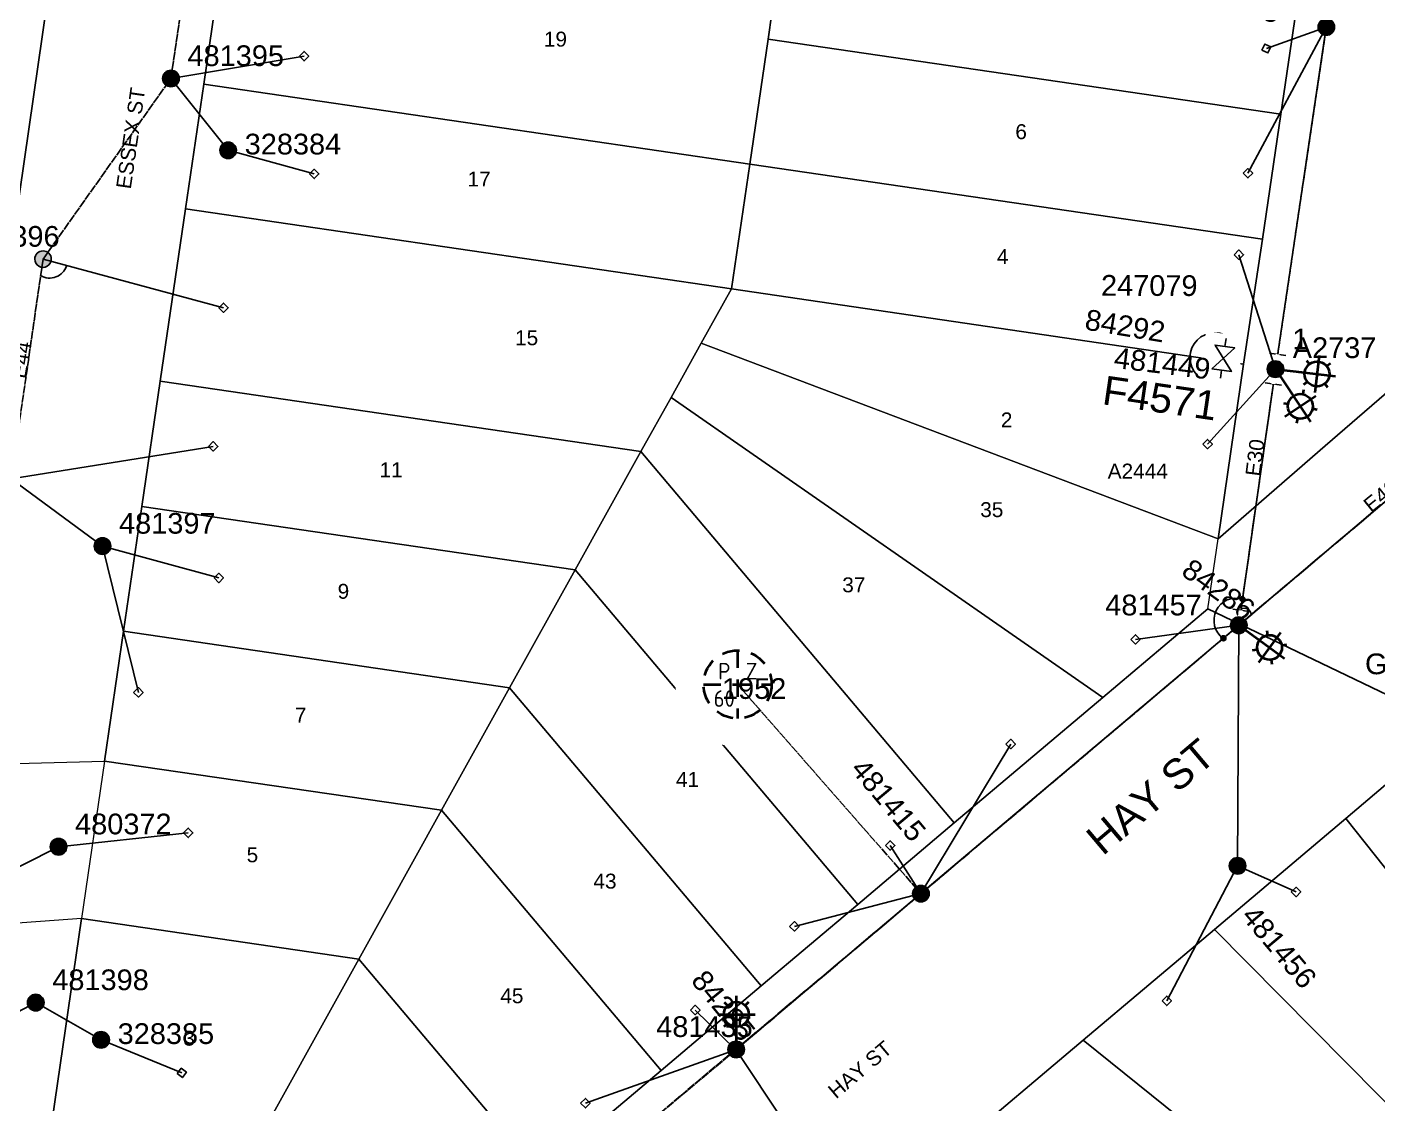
# Model space of a CAD drawing. Header units: metres. Extents: x 259983 to 262112, y 6265371 to 6267114.
# Drawn here: x 260877.2 to 261040.3, y 6265865.2 to 6265995.3 of the extents above; entities that cross this region are included whole.
import ezdxf
from ezdxf.enums import TextEntityAlignment as Align

# ---------------------------------------------------------------- set-up
doc = ezdxf.new("R2010")
doc.units = ezdxf.units.M
for name, pattern in [('Cable Exist OH', [1, 1, 0]), ('Dash', [5, 3, -2]), ('DASHED', [0.75, 0.5, -0.25])]:
    doc.linetypes.add(name, pattern=pattern)
doc.layers.get('0').update_dxf_attribs({"color": 6})
for name, color, linetype, lineweight in [('Cadastre Land Parcels_SP_EXT', 9, 'Continuous', 5), ('Cadastre Road Names_SP_HV_LV_SL_EXT', 9, 'Continuous', 5), ('Cadastre Roads_SP_EXT', 9, 'Continuous', 5)]:
    doc.layers.add(name, color=color, linetype=linetype, lineweight=lineweight)
for name, color, linetype in [('Equip_SL_EXT', 7, 'Continuous'), ('Equip_SP_HV_EXT', 7, 'Continuous'), ('Equip_SP_HV_NEW', 2, 'Continuous'), ('Equip_SP_SL_EXT', 7, 'Continuous'), ('Mains_HV_EXT', 7, 'Continuous'), ('Mains_HV_NEW', 2, 'Continuous'), ('Mains_HV_NEW_Hardwired', 2, 'Continuous'), ('Mains_LV_EXT', 7, 'Continuous'), ('Mains_SL_EXT', 7, 'Continuous'), ('Notes_SP_MISC', 7, 'Continuous'), ('OH_Details_SP_MISC', 7, 'Continuous'), ('Services_SP_EXT', 7, 'Continuous'), ('SupportsOH_SP_TR_HV_LV_SL_EXT', 7, 'Continuous')]:
    doc.layers.add(name, color=color, linetype=linetype)
for name, color, linetype, plot in [('Features_DEL', 1, 'Continuous', False), ('Features_HIDE', 1, 'Continuous', False), ('UNKNOWN_FEATURES', 1, 'DASHED', False)]:
    doc.layers.add(name, color=color, linetype=linetype, plot=plot)
doc.styles.add('iecARIAL', font='arial.ttf', dxfattribs={"height": 2})
doc.styles.add('IESYMBOL1', font='isocp.shx')
doc.styles.add('POLE_LABEL', font='arial.ttf')
doc.styles.add('SLCP_LABEL', font='arial.ttf', dxfattribs={"height": 3.5})
doc.styles.get("Standard").update_dxf_attribs({"font": 'arial.ttf'})
doc.styles.add('SWITCH_LABEL', font='arial.ttf', dxfattribs={"height": 2.5})

# ---------------------------------------------------------------- blocks, each defined once
blk = doc.blocks.new('*U148')
at = {"lineweight": 40}
for p, q in [((0, 0), (2.5, -1.81)), ((1.89, -1.37), (5.53, -4)), ((5.03, -0.86), (2.39, -4.51)), ((3.38, -0.65), (3.47, -1.2)), ((1.67, -3.01), (2.23, -2.92)), ((5.75, -2.36), (5.19, -2.45)), ((4.04, -4.72), (3.95, -4.17))]:
    blk.add_line(p, q, dxfattribs=at)
blk.add_circle((3.71, -2.68), 1.5, dxfattribs=at)
at = {"style": 'iecARIAL', "flags": 8}
blk.add_attdef('ASSET_NUM', (1.5, 1.5), '', height=2.5, dxfattribs=at)
for tag, p, height, flags in [('OPERATING_VOLTAGE', (0.98, -1.65), 0.2, 9), ('CONSTRUCTED_VOLTAGE', (0.98, -0.65), 0.2, 9), ('CONTROL_TYPE', (0.98, -0.85), 0.2, 9), ('LANTERN_PURPOSE', (0.98, -1.05), 0.2, 9), ('LANTERN_TYPE', (0.98, -1.25), 0.2, 9), ('NO_PHASES', (0.98, -1.45), 0.2, 9), ('LNUMBER', (2.18, -3.25), 2.5, 8), ('ORIENTATION', (0.98, -1.85), 0.2, 9), ('OWNED_BY', (0.98, -2.05), 0.2, 9), ('STATE', (0.98, -2.25), 0.2, 9), ('USAGE', (0.98, -2.45), 0.2, 9), ('CEXIST', (0.98, -2.65), 0.2, 9), ('CNEW', (0.98, -2.85), 0.2, 9), ('CNUMBER', (0.98, -3.05), 0.2, 9), ('CREMOVE', (0.98, -3.25), 0.2, 9), ('CREPLACE', (0.98, -3.45), 0.2, 9), ('LKINGHEIGHT', (0.98, -3.65), 0.2, 9), ('LBRACKET', (0.98, -3.85), 0.2, 9), ('LBRACKETVOCAB', (0.98, -4.05), 0.2, 9), ('LCATEGORY', (0.98, -4.25), 0.2, 9), ('LCHARGE1', (0.98, -4.45), 0.2, 9), ('LCHARGE1PERCENT', (0.98, -4.65), 0.2, 9), ('LCHARGE2', (0.98, -4.85), 0.2, 9), ('LCHARGE2PERCENT', (0.98, -5.05), 0.2, 9), ('LCHARGE3', (0.98, -5.25), 0.2, 9), ('LCHARGE3PERCENT', (0.98, -5.45), 0.2, 9), ('LEXIST', (0.98, -5.65), 0.2, 9), ('LLAMP', (0.98, -5.85), 0.2, 9), ('LLAMPVOCAB', (0.98, -6.05), 0.2, 9), ('LMAST', (0.98, -6.25), 0.2, 9), ('LMASTVOCAB', (0.98, -6.45), 0.2, 9), ('LNEW', (0.98, -6.65), 0.2, 9), ('LANTNUMBER', (0.98, -6.85), 0.2, 9), ('LOUTREACH', (0.98, -7.25), 0.2, 9), ('LOUTREACHVOCAB', (0.98, -7.45), 0.2, 9), ('LRATECODE', (0.98, -7.65), 0.2, 9), ('LREMOVE', (0.98, -7.85), 0.2, 9), ('LREPLACE', (0.98, -8.05), 0.2, 9), ('LTYPE', (0.98, -8.25), 0.2, 9), ('STREETNAME', (0.98, -9.25), 0.2, 9), ('SUBURB', (0.98, -9.45), 0.2, 1), ('LTYPEVOCAB', (0.98, -8.45), 0.2, 9), ('LEGEND', (0.98, -8.65), 0.2, 9), ('LOCATION', (0.98, -8.85), 0.2, 9), ('NOTES', (0.98, -9.05), 0.2, 9)]:
    blk.add_attdef(tag, p, '', height=height, dxfattribs=dict(flags=flags))
blk = doc.blocks.new('*U147')
at = {"lineweight": 40}
for p, q in [((0, 0), (2.17, -3.25)), ((4.87, -3.25), (1.12, -5.75)), ((1.75, -2.63), (4.24, -6.37)), ((3.4, -2.48), (3.29, -3.03)), ((0.97, -4.09), (1.53, -4.2)), ((5.02, -4.9), (4.47, -4.79)), ((2.59, -6.52), (2.7, -5.97))]:
    blk.add_line(p, q, dxfattribs=at)
blk.add_circle((3, -4.5), 1.5, dxfattribs=at)
at = {"style": 'iecARIAL', "flags": 8}
blk.add_attdef('ASSET_NUM', (1.5, 1.5), '', height=2.5, dxfattribs=at)
for tag, p, height, flags in [('OPERATING_VOLTAGE', (0.98, -1.65), 0.2, 9), ('CONSTRUCTED_VOLTAGE', (0.98, -0.65), 0.2, 9), ('CONTROL_TYPE', (0.98, -0.85), 0.2, 9), ('LANTERN_PURPOSE', (0.98, -1.05), 0.2, 9), ('LANTERN_TYPE', (0.98, -1.25), 0.2, 9), ('NO_PHASES', (0.98, -1.45), 0.2, 9), ('LNUMBER', (2.18, -3.25), 2.5, 8), ('ORIENTATION', (0.98, -1.85), 0.2, 9), ('OWNED_BY', (0.98, -2.05), 0.2, 9), ('STATE', (0.98, -2.25), 0.2, 9), ('USAGE', (0.98, -2.45), 0.2, 9), ('CEXIST', (0.98, -2.65), 0.2, 9), ('CNEW', (0.98, -2.85), 0.2, 9), ('CNUMBER', (0.98, -3.05), 0.2, 9), ('CREMOVE', (0.98, -3.25), 0.2, 9), ('CREPLACE', (0.98, -3.45), 0.2, 9), ('LKINGHEIGHT', (0.98, -3.65), 0.2, 9), ('LBRACKET', (0.98, -3.85), 0.2, 9), ('LBRACKETVOCAB', (0.98, -4.05), 0.2, 9), ('LCATEGORY', (0.98, -4.25), 0.2, 9), ('LCHARGE1', (0.98, -4.45), 0.2, 9), ('LCHARGE1PERCENT', (0.98, -4.65), 0.2, 9), ('LCHARGE2', (0.98, -4.85), 0.2, 9), ('LCHARGE2PERCENT', (0.98, -5.05), 0.2, 9), ('LCHARGE3', (0.98, -5.25), 0.2, 9), ('LCHARGE3PERCENT', (0.98, -5.45), 0.2, 9), ('LEXIST', (0.98, -5.65), 0.2, 9), ('LLAMP', (0.98, -5.85), 0.2, 9), ('LLAMPVOCAB', (0.98, -6.05), 0.2, 9), ('LMAST', (0.98, -6.25), 0.2, 9), ('LMASTVOCAB', (0.98, -6.45), 0.2, 9), ('LNEW', (0.98, -6.65), 0.2, 9), ('LANTNUMBER', (0.98, -6.85), 0.2, 9), ('LOUTREACH', (0.98, -7.25), 0.2, 9), ('LOUTREACHVOCAB', (0.98, -7.45), 0.2, 9), ('LRATECODE', (0.98, -7.65), 0.2, 9), ('LREMOVE', (0.98, -7.85), 0.2, 9), ('LREPLACE', (0.98, -8.05), 0.2, 9), ('LTYPE', (0.98, -8.25), 0.2, 9), ('STREETNAME', (0.98, -9.25), 0.2, 9), ('SUBURB', (0.98, -9.45), 0.2, 1), ('LTYPEVOCAB', (0.98, -8.45), 0.2, 9), ('LEGEND', (0.98, -8.65), 0.2, 9), ('LOCATION', (0.98, -8.85), 0.2, 9), ('NOTES', (0.98, -9.05), 0.2, 9)]:
    blk.add_attdef(tag, p, '', height=height, dxfattribs=dict(flags=flags))
blk = doc.blocks.new('SL_LANTERN_EXT')
at = {"lineweight": 40}
for p, q in [((-1.46, 5.68), (-1.06, 5.28)), ((0, 1.97), (0, 6.47)), ((1.46, 5.68), (1.06, 5.28)), ((-2.25, 4.22), (2.25, 4.22)), ((-1.46, 2.76), (-1.06, 3.16)), ((0, 0), (0, 2.72)), ((1.46, 2.76), (1.06, 3.16))]:
    blk.add_line(p, q, dxfattribs=at)
blk.add_circle((0, 4.22), 1.5, dxfattribs=at)
at = {"style": 'iecARIAL', "flags": 8}
blk.add_attdef('ASSET_NUM', (1.5, 1.5), '', height=2.5, dxfattribs=at)
for tag, p, height, flags in [('OPERATING_VOLTAGE', (0.98, -1.65), 0.2, 9), ('CONSTRUCTED_VOLTAGE', (0.98, -0.65), 0.2, 9), ('CONTROL_TYPE', (0.98, -0.85), 0.2, 9), ('LANTERN_PURPOSE', (0.98, -1.05), 0.2, 9), ('LANTERN_TYPE', (0.98, -1.25), 0.2, 9), ('NO_PHASES', (0.98, -1.45), 0.2, 9), ('LNUMBER', (2.18, -3.25), 2.5, 8), ('ORIENTATION', (0.98, -1.85), 0.2, 9), ('OWNED_BY', (0.98, -2.05), 0.2, 9), ('STATE', (0.98, -2.25), 0.2, 9), ('USAGE', (0.98, -2.45), 0.2, 9), ('CEXIST', (0.98, -2.65), 0.2, 9), ('CNEW', (0.98, -2.85), 0.2, 9), ('CNUMBER', (0.98, -3.05), 0.2, 9), ('CREMOVE', (0.98, -3.25), 0.2, 9), ('CREPLACE', (0.98, -3.45), 0.2, 9), ('LKINGHEIGHT', (0.98, -3.65), 0.2, 9), ('LBRACKET', (0.98, -3.85), 0.2, 9), ('LBRACKETVOCAB', (0.98, -4.05), 0.2, 9), ('LCATEGORY', (0.98, -4.25), 0.2, 9), ('LCHARGE1', (0.98, -4.45), 0.2, 9), ('LCHARGE1PERCENT', (0.98, -4.65), 0.2, 9), ('LCHARGE2', (0.98, -4.85), 0.2, 9), ('LCHARGE2PERCENT', (0.98, -5.05), 0.2, 9), ('LCHARGE3', (0.98, -5.25), 0.2, 9), ('LCHARGE3PERCENT', (0.98, -5.45), 0.2, 9), ('LEXIST', (0.98, -5.65), 0.2, 9), ('LLAMP', (0.98, -5.85), 0.2, 9), ('LLAMPVOCAB', (0.98, -6.05), 0.2, 9), ('LMAST', (0.98, -6.25), 0.2, 9), ('LMASTVOCAB', (0.98, -6.45), 0.2, 9), ('LNEW', (0.98, -6.65), 0.2, 9), ('LANTNUMBER', (0.98, -6.85), 0.2, 9), ('LOUTREACH', (0.98, -7.25), 0.2, 9), ('LOUTREACHVOCAB', (0.98, -7.45), 0.2, 9), ('LRATECODE', (0.98, -7.65), 0.2, 9), ('LREMOVE', (0.98, -7.85), 0.2, 9), ('LREPLACE', (0.98, -8.05), 0.2, 9), ('LTYPE', (0.98, -8.25), 0.2, 9), ('STREETNAME', (0.98, -9.25), 0.2, 9), ('SUBURB', (0.98, -9.45), 0.2, 1), ('LTYPEVOCAB', (0.98, -8.45), 0.2, 9), ('LEGEND', (0.98, -8.65), 0.2, 9), ('LOCATION', (0.98, -8.85), 0.2, 9), ('NOTES', (0.98, -9.05), 0.2, 9)]:
    blk.add_attdef(tag, p, '', height=height, dxfattribs=dict(flags=flags))
blk = doc.blocks.new('*U145')
at = {"lineweight": 40}
for p, q in [((5.28, 1.65), (4.77, -2.82)), ((0, 0), (3.54, -0.41)), ((3.74, 1.04), (4.09, 0.59)), ((6.64, 0.7), (6.2, 0.35)), ((2.79, -0.32), (7.26, -0.84)), ((3.41, -1.86), (3.85, -1.51)), ((6.31, -2.2), (5.96, -1.76))]:
    blk.add_line(p, q, dxfattribs=at)
blk.add_circle((5.02, -0.58), 1.5, dxfattribs=at)
at = {"style": 'iecARIAL', "flags": 8}
blk.add_attdef('ASSET_NUM', (1.5, 1.5), '', height=2.5, dxfattribs=at)
for tag, p, height, flags in [('OPERATING_VOLTAGE', (0.98, -1.65), 0.2, 9), ('CONSTRUCTED_VOLTAGE', (0.98, -0.65), 0.2, 9), ('CONTROL_TYPE', (0.98, -0.85), 0.2, 9), ('LANTERN_PURPOSE', (0.98, -1.05), 0.2, 9), ('LANTERN_TYPE', (0.98, -1.25), 0.2, 9), ('NO_PHASES', (0.98, -1.45), 0.2, 9), ('LNUMBER', (2.18, -3.25), 2.5, 8), ('ORIENTATION', (0.98, -1.85), 0.2, 9), ('OWNED_BY', (0.98, -2.05), 0.2, 9), ('STATE', (0.98, -2.25), 0.2, 9), ('USAGE', (0.98, -2.45), 0.2, 9), ('CEXIST', (0.98, -2.65), 0.2, 9), ('CNEW', (0.98, -2.85), 0.2, 9), ('CNUMBER', (0.98, -3.05), 0.2, 9), ('CREMOVE', (0.98, -3.25), 0.2, 9), ('CREPLACE', (0.98, -3.45), 0.2, 9), ('LKINGHEIGHT', (0.98, -3.65), 0.2, 9), ('LBRACKET', (0.98, -3.85), 0.2, 9), ('LBRACKETVOCAB', (0.98, -4.05), 0.2, 9), ('LCATEGORY', (0.98, -4.25), 0.2, 9), ('LCHARGE1', (0.98, -4.45), 0.2, 9), ('LCHARGE1PERCENT', (0.98, -4.65), 0.2, 9), ('LCHARGE2', (0.98, -4.85), 0.2, 9), ('LCHARGE2PERCENT', (0.98, -5.05), 0.2, 9), ('LCHARGE3', (0.98, -5.25), 0.2, 9), ('LCHARGE3PERCENT', (0.98, -5.45), 0.2, 9), ('LEXIST', (0.98, -5.65), 0.2, 9), ('LLAMP', (0.98, -5.85), 0.2, 9), ('LLAMPVOCAB', (0.98, -6.05), 0.2, 9), ('LMAST', (0.98, -6.25), 0.2, 9), ('LMASTVOCAB', (0.98, -6.45), 0.2, 9), ('LNEW', (0.98, -6.65), 0.2, 9), ('LANTNUMBER', (0.98, -6.85), 0.2, 9), ('LOUTREACH', (0.98, -7.25), 0.2, 9), ('LOUTREACHVOCAB', (0.98, -7.45), 0.2, 9), ('LRATECODE', (0.98, -7.65), 0.2, 9), ('LREMOVE', (0.98, -7.85), 0.2, 9), ('LREPLACE', (0.98, -8.05), 0.2, 9), ('LTYPE', (0.98, -8.25), 0.2, 9), ('STREETNAME', (0.98, -9.25), 0.2, 9), ('SUBURB', (0.98, -9.45), 0.2, 1), ('LTYPEVOCAB', (0.98, -8.45), 0.2, 9), ('LEGEND', (0.98, -8.65), 0.2, 9), ('LOCATION', (0.98, -8.85), 0.2, 9), ('NOTES', (0.98, -9.05), 0.2, 9)]:
    blk.add_attdef(tag, p, '', height=height, dxfattribs=dict(flags=flags))
blk = doc.blocks.new('CCP_EXT')
at = {"flags": 9}
for tag, p in [('LIFE_SUPPORT', (0, -1.6)), ('STATE', (0, -1.8)), ('NOTES', (0, -2))]:
    blk.add_attdef(tag, text='', height=0.2, dxfattribs=at).set_placement(p, align=Align.MIDDLE_LEFT)
blk.add_wipeout([(0, 0.57), (0.57, 0), (0, -0.57), (-0.57, 0)])
blk.add_lwpolyline([(-0.57, 0), (0, 0.57), (0.57, 0), (0, -0.57), (-0.57, 0)])
at = {"flags": 1}
blk.add_attdef('Z', (0, 0), '', height=0.2, dxfattribs=at)
at = {"flags": 9}
for tag, p in [('CCP_TYPE', (0, 0)), ('CONSTRUCTED_VOLTAGE', (0, -0.2)), ('OPERATING_VOLTAGE', (0, -0.6)), ('ORIENTATION', (0, -0.8)), ('OWNED_BY', (0, -1)), ('NO_PHASES', (0, -0.4)), ('USAGE', (0, -1.2)), ('LEGEND', (0, -1.4))]:
    blk.add_attdef(tag, text='', height=0.2, dxfattribs=at).set_placement(p, align=Align.MIDDLE_LEFT)
blk = doc.blocks.new('POLE_EXT')
blk.add_hatch(color=256).paths.add_polyline_path([(-1, 0, 1), (1, 0, 1)])
blk.add_lwpolyline([(-1, 0, 1), (1, 0, 1)], format="xyb", close=True)
for tag, height, flags, p in [('pNumber', 2.5, 8, (-17.84, 2.07)), ('OWNED_BY', 0.2, 9, (1.35, -0.4)), ('SPECIAL_USE', 0.2, 9, (1.35, -0.8)), ('STATE', 0.2, 9, (1.35, -1)), ('cLV', 0.2, 9, (1.35, -1.4)), ('hDepth', 0.2, 9, (1.35, -1.6)), ('PARENT', 0.2, 9, (1.35, -0.6)), ('USAGE', 0.2, 9, (1.35, -1.2)), ('hDia', 0.2, 9, (1.35, -1.8)), ('cHV', 0.2, 9, (1.35, -2)), ('LBRACKET', 0.2, 9, (1.35, -2.2)), ('LExisting', 0.2, 9, (1.35, -2.4)), ('LANTNUMBER', 0.2, 9, (1.35, -2.6)), ('LOther', 0.2, 9, (1.35, -2.8)), ('LRemove', 0.2, 9, (1.35, -3)), ('LEGEND', 0.2, 9, (1.35, -3.2)), ('cLinedev', 0.2, 9, (1.35, -3.4)), ('pExisting', 0.2, 9, (1.35, -3.8)), ('pFooting', 0.2, 9, (1.35, -4.4)), ('pNew', 0.2, 9, (1.35, -4.6)), ('pRelocate', 0.2, 9, (1.35, -5)), ('LOCATION', 0.2, 9, (1.35, -3.6)), ('PFNUMBER', 0.2, 9, (1.35, -4)), ('NEWPFNUMBER', 0.2, 9, (1.35, -4.2)), ('pRemove', 0.2, 9, (1.35, -5.2)), ('pReplace', 0.2, 9, (1.35, -5.4)), ('pStay', 0.2, 9, (1.35, -5.6)), ('pType', 0.2, 9, (1.35, -5.8)), ('cspan', 0.2, 9, (1.35, -6)), ('STREETNAME', 0.2, 9, (1.35, -6.2)), ('SUBURB', 0.2, 9, (1.35, -6.4)), ('NOTES', 0.2, 9, (1.35, -6.6)), ('OPERATED_BY', 0.2, 9, (1.36, -7.01)), ('MAINTAINED_BY', 0.2, 9, (1.36, -6.81))]:
    blk.add_attdef(tag, text='', height=height, dxfattribs=dict(flags=flags)).set_placement(p, align=Align.MIDDLE_LEFT)
at = {"style": 'POLE_LABEL'}
for tag, height, flags, p in [('ASSET_NUM', 2.5, 8, (2, 2)), ('STRUCTURE_PLANT_NUMBER', 0.2, 9, (1.35, 0.03)), ('STREET_CODE', 0.2, 9, (1.35, -0.2))]:
    blk.add_attdef(tag, text='', height=height, dxfattribs=dict(at, flags=flags)).set_placement(p, align=Align.MIDDLE_LEFT)
at = {"flags": 1}
blk.add_attdef('Z', (1.35, -7.33), '', height=0.2, dxfattribs=at)
blk = doc.blocks.new('*U151')
blk.add_line((-0.99, -3.98), (2.73, -0.94))
blk.add_lwpolyline([(-0.25, -3.37, 0.414214), (1.78, -3.58, 0.414214), (1.99, -1.55)], format="xyb")
for tag, height, flags, p in [('ASSET_NUM', 2.5, 8, (2, 2)), ('STREET_CODE', 0.2, 9, (1.5, 0)), ('ACTUAL_STATUS', 0.2, 9, (1.5, -0.2)), ('CONSTRUCTED_VOLTAGE', 0.2, 9, (1.5, -0.4)), ('OPERATING_VOLTAGE', 0.2, 9, (1.5, -0.8)), ('ORIENTATION', 0.2, 9, (1.5, -1)), ('OWNED_BY', 0.2, 9, (1.5, -1.2)), ('OPERATED_BY', 0.2, 9, (1.5, -1.4)), ('NO_PHASES', 0.2, 9, (1.5, -0.6)), ('MAINTAINED_BY', 0.2, 9, (1.5, -1.6)), ('STATE', 0.2, 9, (1.5, -1.8)), ('SWITCH_TYPE', 0.2, 9, (1.5, -2)), ('STREETNAME', 0.2, 9, (1.5, -2.8)), ('SUBURB', 0.2, 9, (1.5, -3)), ('USAGE', 0.2, 9, (1.5, -2.2)), ('LEGEND', 0.2, 9, (1.5, -2.4)), ('LOCATION', 0.2, 9, (1.5, -2.6)), ('NOTES', 0.2, 9, (1.5, -3.2)), ('Z', 0.2, 1, (1.5, -3.6)), ('LABEL_ALIGNMENT', 0.2, 9, (1.5, -3.4))]:
    blk.add_attdef(tag, text='', height=height, dxfattribs=dict(flags=flags)).set_placement(p, align=Align.MIDDLE_LEFT)
blk = doc.blocks.new('*U146')
blk.add_circle((-7.45, -0.34), 3)
at = {"style": 'IESYMBOL1'}
blk.add_text('SM', height=2, dxfattribs=at).set_placement((-7.45, -0.34), align=Align.MIDDLE)
at = {"style": 'SWITCH_LABEL'}
for tag, height, flags, p in [('ASSET_NUM', 2.5, 8, (2, 2)), ('STREET_CODE', 0.2, 9, (0, -0.2))]:
    blk.add_attdef(tag, text='', height=height, dxfattribs=dict(at, flags=flags)).set_placement(p, align=Align.MIDDLE_LEFT)
at = {"flags": 1}
blk.add_attdef('Z', (0, 0), '', height=0.2, dxfattribs=at)
at = {"flags": 9}
for tag, p in [('ACTUAL_STATUS', (0, -0.4)), ('CONSTRUCTED_VOLTAGE', (0, -0.6)), ('OPERATING_VOLTAGE', (0, -1)), ('ORIENTATION', (0, -1.2)), ('OWNED_BY', (0, -1.4)), ('SECTIONALISER_TYPE', (0, -1.6)), ('NO_PHASES', (0, -0.8)), ('STATE', (0, -1.8)), ('STREETNAME', (0, -2.6)), ('SUBURB', (0, -2.8)), ('USAGE', (0, -2)), ('LEGEND', (0, -2.2)), ('LOCATION', (0, -2.4)), ('NOTES', (0, -3))]:
    blk.add_attdef(tag, text='', height=0.2, dxfattribs=at).set_placement(p, align=Align.MIDDLE_LEFT)
blk = doc.blocks.new('SLCP_ZELL_EXT')
blk.add_wipeout([(-0.24, 7.5), (-0.71, 7.47), (-1.17, 7.41), (-1.64, 7.32), (-2.09, 7.21), (-2.54, 7.06), (-2.98, 6.89), (-3.41, 6.69), (-3.82, 6.46), (-4.22, 6.21), (-4.6, 5.93), (-4.96, 5.63), (-5.31, 5.31), (-5.63, 4.96), (-5.93, 4.6), (-6.21, 4.22), (-6.46, 3.82), (-6.69, 3.41), (-6.89, 2.98), (-7.06, 2.54), (-7.21, 2.09), (-7.32, 1.64), (-7.41, 1.17), (-7.47, 0.71), (-7.5, 0.24), (-7.5, -0.24), (-7.47, -0.71), (-7.41, -1.17), (-7.32, -1.64), (-7.21, -2.09), (-7.06, -2.54), (-6.89, -2.98), (-6.69, -3.41), (-6.46, -3.82), (-6.21, -4.22), (-5.93, -4.6), (-5.63, -4.96), (-5.31, -5.31), (-4.96, -5.63), (-4.6, -5.93), (-4.22, -6.21), (-3.82, -6.46), (-3.41, -6.69), (-2.98, -6.89), (-2.54, -7.06), (-2.09, -7.21), (-1.64, -7.32), (-1.17, -7.41), (-0.71, -7.47), (-0.24, -7.5), (0.24, -7.5), (0.71, -7.47), (1.17, -7.41), (1.64, -7.32), (2.09, -7.21), (2.54, -7.06), (2.98, -6.89), (3.41, -6.69), (3.82, -6.46), (4.22, -6.21), (4.6, -5.93), (4.96, -5.63), (5.31, -5.31), (5.63, -4.96), (5.93, -4.6), (6.21, -4.22), (6.46, -3.82), (6.69, -3.41), (6.89, -2.98), (7.06, -2.54), (7.21, -2.09), (7.32, -1.64), (7.41, -1.17), (7.47, -0.71), (7.5, -0.24), (7.5, 0.24), (7.47, 0.71), (7.41, 1.17), (7.32, 1.64), (7.21, 2.09), (7.06, 2.54), (6.89, 2.98), (6.69, 3.41), (6.46, 3.82), (6.21, 4.22), (5.93, 4.6), (5.63, 4.96), (5.31, 5.31), (4.96, 5.63), (4.6, 5.93), (4.22, 6.21), (3.82, 6.46), (3.41, 6.69), (2.98, 6.89), (2.54, 7.06), (2.09, 7.21), (1.64, 7.32), (1.17, 7.41), (0.71, 7.47), (0.24, 7.5)])
at = {"linetype": 'Dash', "lineweight": 40, "ltscale": 0.7}
for p, q in [((0, 4.11), (0, -4.11)), ((-4.11, 0), (4.11, 0))]:
    blk.add_line(p, q, dxfattribs=at)
blk.add_circle((0, 0), 4.11, dxfattribs=at)
at = {"lineweight": 40, "style": 'IESYMBOL1'}
for s, p in [('P', (-1.6, 0)), ('Z', (1.7, 0)), ('60', (-1.61, -3.31))]:
    blk.add_text(s, height=2, dxfattribs=at).set_placement(p, align=Align.BOTTOM_CENTER)
at = {"style": 'SLCP_LABEL'}
for tag, height, flags, p in [('ASSET_NUM', 2.5, 8, (2, 2)), ('STREET_CODE', 0.2, 9, (0, -0.2))]:
    blk.add_attdef(tag, text='', height=height, dxfattribs=dict(at, flags=flags)).set_placement(p, align=Align.MIDDLE_LEFT)
at = {"flags": 1}
blk.add_attdef('Z', (0, 0), '', height=0.2, dxfattribs=at)
at = {"flags": 9}
for tag, p in [('CONSTRUCTED_VOLTAGE', (0, -0.4)), ('CONTROL_TYPE', (0, -0.6)), ('OPERATING_VOLTAGE', (0, -1)), ('ORIENTATION', (0, -1.2)), ('OWNED_BY', (0, -1.4)), ('NO_PHASES', (0, -0.8)), ('USAGE', (0, -1.6)), ('STATE', (0, -2)), ('LOCATION', (0, -1.8)), ('NOTES', (0, -2.2))]:
    blk.add_attdef(tag, text='', height=0.2, dxfattribs=at).set_placement(p, align=Align.MIDDLE_LEFT)
blk = doc.blocks.new('*U154')
for p, q in [((0.1, 10.16), (0.1, 9.2)), ((0.1, 6.32), (0.1, 5.36))]:
    blk.add_line(p, q)
blk.add_lwpolyline([(-1.1, 6.32), (1.3, 6.32), (-1.1, 9.2), (1.3, 9.2)], close=True)
for tag, height, flags, p in [('ASSET_NUM', 3.5, 8, (2, 2)), ('STREET_CODE', 0.2, 9, (1.5, 0)), ('ACTUAL_STATUS', 0.2, 9, (1.5, -0.2)), ('CONSTRUCTED_VOLTAGE', 0.2, 9, (1.5, -0.4)), ('OPERATING_VOLTAGE', 0.2, 9, (1.5, -0.8)), ('ORIENTATION', 0.2, 9, (1.5, -1)), ('OWNED_BY', 0.2, 9, (1.5, -1.2)), ('OPERATED_BY', 0.2, 9, (1.5, -1.4)), ('NO_PHASES', 0.2, 9, (1.5, -0.6)), ('MAINTAINED_BY', 0.2, 9, (1.5, -1.6)), ('STATE', 0.2, 9, (1.5, -1.8)), ('SWITCH_TYPE', 0.2, 9, (1.5, -2)), ('SUBURB', 0.2, 9, (1.5, -2.6)), ('STREETNAME', 0.2, 9, (1.5, -2.8)), ('USAGE', 0.2, 9, (1.5, -2.2)), ('LEGEND', 0.2, 9, (1.5, -2.4)), ('LOCATION', 0.2, 9, (1.5, -3)), ('NOTES', 0.2, 9, (1.5, -3.2)), ('Z', 0.2, 1, (1.5, -3.6)), ('LABEL_ALIGNMENT', 0.2, 9, (1.5, -3.4))]:
    blk.add_attdef(tag, text='', height=height, dxfattribs=dict(flags=flags)).set_placement(p, align=Align.MIDDLE_LEFT)
blk = doc.blocks.new('End Shackle_NEW')
blk.add_line((1, 1.81), (-1, 1.81))
at = {"flags": 1}
blk.add_attdef('Z', (0, 0), '', height=0.2, dxfattribs=at)
at = {"flags": 9}
for tag, p in [('CONNECTOR_TYPE', (0, 0)), ('CONSTRUCTED_VOLTAGE', (0, -0.2)), ('OPERATING_VOLTAGE', (0, -0.6)), ('ORIENTATION', (0, -0.8)), ('OWNED_BY', (0, -1)), ('STATE', (0, -1.2)), ('NO_PHASES', (0, -0.4)), ('USAGE', (0, -1.4)), ('NOTES', (0, -1.6)), ('OPERATED_BY', (0, -2.01)), ('MAINTAINED_BY', (0, -1.81))]:
    blk.add_attdef(tag, text='', height=0.2, dxfattribs=at).set_placement(p, align=Align.MIDDLE_LEFT)
blk.add_wipeout([(-0.25, 0), (-0.25, 1.81), (0.25, 1.82), (0.25, 0)])
blk = doc.blocks.new('BOND POINT')
blk.add_hatch(color=256).paths.add_polyline_path([(-1, 0, 1), (1, 0, 1)])
blk.add_lwpolyline([(-1, 0, 1), (1, 0, 1)], format="xyb", close=True)

msp = doc.modelspace()

# ---------------------------------------------------------------- linework, layer by layer
at = {"layer": 'Cadastre Land Parcels_SP_EXT', "linetype": 'Continuous'}
for points in [[(260870.38, 6265934.39), (260873.49, 6265955.86), (260890.23, 6266071.63), (260817.26, 6266082.47), (260802.14, 6265983.26), (260799.02, 6265962.83), (260794.6, 6265933.81), (260792.02, 6265916.88), (260866.28, 6265906.08), (260870.38, 6265934.39)], [(261030.84, 6265999.78), (260968.92, 6266008.85), (260967.17, 6265996.94), (260966.71, 6265993.78), (261028.63, 6265984.72), (261030.84, 6265999.78)], [(260966.71, 6265993.78), (260967.17, 6265996.94), (260901.23, 6266006.65), (260898.56, 6265988.37), (260964.49, 6265978.71), (260966.71, 6265993.78)], [(261028.63, 6265984.72), (260966.71, 6265993.78), (260964.49, 6265978.71), (261026.42, 6265969.66), (261028.63, 6265984.72)], [(260964.49, 6265978.71), (260898.56, 6265988.37), (260896.35, 6265973.29), (260962.28, 6265963.63), (260964.49, 6265978.71)], [(261026.42, 6265969.66), (260964.49, 6265978.71), (260962.28, 6265963.63), (261024.11, 6265954.57), (261026.42, 6265969.66)], [(260954.99, 6265950.54), (260958.63, 6265957.09), (260962.28, 6265963.63), (260896.35, 6265973.29), (260893.31, 6265952.48), (260951.34, 6265943.99), (260954.99, 6265950.54)], [(261024.11, 6265954.57), (260962.28, 6265963.63), (260958.63, 6265957.09), (261021.04, 6265933.47), (261024.11, 6265954.57)], [(261019.8, 6265925.02), (261021.04, 6265933.47), (260958.63, 6265957.09), (260954.99, 6265950.54), (261007.13, 6265914.32), (261019.8, 6265925.02)], [(260951.34, 6265943.99), (260893.31, 6265952.48), (260891.1, 6265937.38), (260943.42, 6265929.74), (260951.34, 6265943.99)], [(261007.13, 6265914.32), (260954.99, 6265950.54), (260951.34, 6265943.99), (260989.18, 6265899.18), (261007.13, 6265914.32)], [(260989.18, 6265899.18), (260951.34, 6265943.99), (260943.42, 6265929.74), (260977.54, 6265889.34), (260989.18, 6265899.18)], [(260943.42, 6265929.74), (260891.1, 6265937.38), (260888.89, 6265922.32), (260935.5, 6265915.49), (260943.42, 6265929.74)], [(260977.54, 6265889.34), (260943.42, 6265929.74), (260935.5, 6265915.49), (260965.88, 6265879.51), (260977.54, 6265889.34)], [(260935.5, 6265915.49), (260888.89, 6265922.32), (260886.6, 6265906.63), (260927.27, 6265900.69), (260935.5, 6265915.49)], [(260965.88, 6265879.51), (260935.5, 6265915.49), (260927.27, 6265900.69), (260953.8, 6265869.28), (260965.88, 6265879.51)], [(261087.98, 6265857.37), (261054.29, 6265909.98), (261049.52, 6265910.75), (261036.46, 6265899.69), (261076.15, 6265849.78), (261087.98, 6265857.37)], [(260927.27, 6265900.69), (260886.6, 6265906.63), (260883.82, 6265887.62), (260917.28, 6265882.74), (260927.27, 6265900.69)], [(260953.8, 6265869.28), (260927.27, 6265900.69), (260917.28, 6265882.74), (260939.12, 6265856.89), (260953.8, 6265869.28)], [(261076.15, 6265849.78), (261036.46, 6265899.69), (261020.61, 6265886.32), (261064.26, 6265842.18), (261076.15, 6265849.78)], [(260917.28, 6265882.74), (260883.82, 6265887.62), (260879.93, 6265861.09), (260903.36, 6265857.66), (260917.28, 6265882.74)], [(261064.26, 6265842.18), (261020.61, 6265886.32), (261004.76, 6265872.95), (261052.4, 6265834.59), (261064.26, 6265842.18)], [(260939.12, 6265856.89), (260917.28, 6265882.74), (260903.36, 6265857.66), (260918.63, 6265839.58), (260939.12, 6265856.89)], [(261052.4, 6265834.59), (261004.76, 6265872.95), (260988.92, 6265859.58), (261040.53, 6265827), (261052.4, 6265834.59)]]:
    msp.add_lwpolyline(points, close=True, dxfattribs=at)
at = {"layer": 'Cadastre Roads_SP_EXT', "linetype": 'Continuous'}
msp.add_lwpolyline([(260862.26, 6265806.61), (260872.21, 6265808.31), (260877.71, 6265845.99), (260879.93, 6265861.09), (260883.82, 6265887.62), (260873.29, 6265886.88), (260863.27, 6265886.18), (260861.07, 6265871.1), (260858.86, 6265856.02), (260856.65, 6265840.94), (260854.45, 6265825.86), (260851.33, 6265804.74), (260862.26, 6265806.61)], close=True, dxfattribs=at)
at = {"layer": 'Mains_HV_EXT', "color": 7, "linetype": 'Cable Exist OH'}
msp.add_lwpolyline([(261023.54, 6265923.03), (261023.54, 6265923.03)], dxfattribs=at)
msp.add_lwpolyline([(261023.54, 6265923.03), (261023.54, 6265923.03)], dxfattribs=at)
at = {"layer": 'Mains_HV_NEW_Hardwired', "color": 7, "linetype": 'Continuous'}
msp.add_arc((261023.2, 6265923.64), 2.66, 72.6778, 235.1174, dxfattribs=at).dxf.unprotected_set("ltscale", 0)
at = {"layer": 'Mains_LV_EXT', "linetype": 'Cable Exist OH'}
for points in [[(260894.6, 6265989.04), (260901.22, 6266034.29)], [(260879.16, 6265967.23), (260894.6, 6265989.04)], [(260879.16, 6265967.23), (260875.32, 6265940.71)], [(261023.54, 6265923.03), (261027.97, 6265953.95)], [(261023.54, 6265923.03), (261055.71, 6265950.2)]]:
    msp.add_lwpolyline(points, dxfattribs=at)
at = {"layer": 'Mains_LV_EXT', "linetype": 'Continuous'}
for points in [[(260878.87, 6265965.25, 0.485593), (260882, 6265966.42)], [(261025.07, 6265924.32, 0.481265), (261023.83, 6265925.01)]]:
    msp.add_lwpolyline(points, format="xyb", dxfattribs=at)
at = {"layer": 'Mains_SL_EXT', "linetype": 'Cable Exist OH'}
msp.add_lwpolyline([(261055.39, 6265949.93), (261023.54, 6265923.03)], dxfattribs=at)
at = {"layer": 'OH_Details_SP_MISC', "color": 7, "linetype": 'Continuous', "flags": 128}
msp.add_lwpolyline([(261023.54, 6265923.03), (261055.71, 6265950.2), (261053.2, 6265919.19)], dxfattribs=at)
at = {"layer": 'Services_SP_EXT'}
for points in [[(260886.34, 6265932.59), (260875.32, 6265940.71)], [(261023.39, 6265893.99), (261023.54, 6265923.03)], [(260975.13, 6265853.29), (260962.67, 6265872.05)]]:
    msp.add_lwpolyline(points, dxfattribs=at)

# ---------------------------------------------------------------- block references
at = {"layer": 'Equip_SP_HV_EXT'}
ref = msp.add_blockref('*U151', (261053.2, 6265919.19), dxfattribs=dict(at, rotation=262.9298589787966))
ref.add_attrib('ASSET_NUM', 'G606', dxfattribs={"layer": '0', "height": 2.5}).set_placement((261038.78, 6265918.37), align=Align.MIDDLE_LEFT)
at = {"layer": 'Equip_SP_SL_EXT'}
ref = msp.add_blockref('*U145', (261027.97, 6265953.95), dxfattribs=at)
ref.add_attrib('ASSET_NUM', '247079', dxfattribs={"layer": 'Features_HIDE', "height": 2.5, "rotation": 359.8377, "style": 'iecARIAL'}).set_placement((261018.56, 6265964.03), align=Align.MIDDLE_RIGHT)
ref = msp.add_blockref('*U148', (261023.54, 6265923.03), dxfattribs=at)
ref.add_attrib('ASSET_NUM', '84286', dxfattribs={"layer": 'Features_HIDE', "height": 2.5, "rotation": 324.0872, "style": 'iecARIAL'}).set_placement((261025.04, 6265924.53), align=Align.MIDDLE_RIGHT)
ref = msp.add_blockref('SL_LANTERN_EXT', (260962.88, 6265871.84), dxfattribs=at)
ref.add_attrib('ASSET_NUM', '84285', dxfattribs={"layer": '0', "height": 2.5, "rotation": 309.0582, "style": 'iecARIAL'}).set_placement((260964.38, 6265873.34), align=Align.MIDDLE_RIGHT)
at = {"layer": 'Features_DEL'}
ref = msp.add_blockref('*U146', (261028.06, 6265954.54), dxfattribs=dict(at, rotation=351.1944340519618))
ref.add_attrib('ASSET_NUM', 'A2737', (261030.06, 6265955.29), dxfattribs={"layer": '0', "height": 2.5, "style": 'SWITCH_LABEL'})
at = {"layer": 'Features_HIDE'}
ref = msp.add_blockref('*U147', (261027.97, 6265953.95), dxfattribs=at)
ref.add_attrib('ASSET_NUM', '84292', dxfattribs={"height": 2.5, "rotation": 350.5424, "style": 'iecARIAL'}).set_placement((261014.61, 6265958.39), align=Align.MIDDLE_RIGHT)
at = {"layer": 'Mains_HV_NEW_Hardwired', "color": 7, "linetype": 'Continuous', "xscale": 0.3, "yscale": 0.3, "zscale": 0.3}
for p in [(261023.99, 6265926.19), (261021.68, 6265921.46)]:
    msp.add_blockref('BOND POINT', p, dxfattribs=at).dxf.unprotected_set("ltscale", 0)
at = {"layer": 'SupportsOH_SP_TR_HV_LV_SL_EXT'}
ref = msp.add_blockref('POLE_EXT', (261034.11, 6265995.25), dxfattribs=at)
ref.add_attrib('ASSET_NUM', '481455', dxfattribs={"layer": '0', "height": 2.5, "rotation": 353, "style": 'POLE_LABEL'}).set_placement((261028.16, 6265995.03), align=Align.BOTTOM_RIGHT)
ref = msp.add_blockref('POLE_EXT', (260894.6, 6265989.04), dxfattribs=at)
ref.add_attrib('ASSET_NUM', '481395', dxfattribs={"layer": '0', "height": 2.5, "style": 'POLE_LABEL'}).set_placement((260896.6, 6265989.79), align=Align.BOTTOM_LEFT)
ref = msp.add_blockref('POLE_EXT', (260901.51, 6265980.37), dxfattribs=at)
ref.add_attrib('ASSET_NUM', '328384', dxfattribs={"layer": '0', "height": 2.5, "style": 'POLE_LABEL'}).set_placement((260903.51, 6265981.12), align=Align.MIDDLE_LEFT)
ref = msp.add_blockref('POLE_EXT', (260879.16, 6265967.23), dxfattribs=dict(at, rotation=359.9235692490432))
ref.add_attrib('ASSET_NUM', '481396', dxfattribs={"layer": '0', "height": 2.5, "style": 'POLE_LABEL'}).set_placement((260881.16, 6265967.98), align=Align.BOTTOM_RIGHT)
ref = msp.add_blockref('POLE_EXT', (260886.34, 6265932.59), dxfattribs=at)
ref.add_attrib('ASSET_NUM', '481397', dxfattribs={"layer": '0', "height": 2.5, "style": 'POLE_LABEL'}).set_placement((260888.34, 6265933.34), align=Align.BOTTOM_LEFT)
ref = msp.add_blockref('POLE_EXT', (260881.03, 6265896.29), dxfattribs=at)
ref.add_attrib('ASSET_NUM', '480372', dxfattribs={"layer": '0', "height": 2.5, "style": 'POLE_LABEL'}).set_placement((260883.03, 6265897.04), align=Align.BOTTOM_LEFT)
ref = msp.add_blockref('POLE_EXT', (260878.28, 6265877.48), dxfattribs=at)
ref.add_attrib('ASSET_NUM', '481398', dxfattribs={"layer": '0', "height": 2.5, "style": 'POLE_LABEL'}).set_placement((260880.28, 6265878.23), align=Align.BOTTOM_LEFT)
ref = msp.add_blockref('POLE_EXT', (260886.17, 6265872.98), dxfattribs=at)
ref.add_attrib('ASSET_NUM', '328385', dxfattribs={"layer": '0', "height": 2.5, "style": 'POLE_LABEL'}).set_placement((260888.17, 6265873.73), align=Align.MIDDLE_LEFT)

# ---------------------------------------------------------------- texts
at = {"layer": 'Cadastre Land Parcels_SP_EXT'}
for s, p in [('19', (260939.63, 6265992.89)), ('6', (260996.56, 6265981.72)), ('17', (260930.42, 6265976)), ('4', (260994.33, 6265966.64)), ('15', (260936.15, 6265956.84)), ('2', (260994.81, 6265946.92)), ('11', (260919.79, 6265940.9)), ('35', (260992.32, 6265936.09)), ('9', (260914.73, 6265926.23)), ('37', (260975.66, 6265927.01)), ('39', (260965.37, 6265915.56)), ('7', (260909.56, 6265911.28)), ('41', (260955.58, 6265903.52)), ('5', (260903.74, 6265894.42)), ('43', (260945.61, 6265891.24)), ('45', (260934.37, 6265877.4)), ('3', (260896.1, 6265872.28))]:
    msp.add_text(s, height=1.8, dxfattribs=at).set_placement(p)
at = {"layer": 'Cadastre Road Names_SP_HV_LV_SL_EXT', "color": 4}
msp.add_text('HAY ST', height=3.6, rotation=40.1714, dxfattribs=at).set_placement((261007.1, 6265895.11))
at = {"layer": 'Cadastre Roads_SP_EXT'}
for s, rotation, p in [('ESSEX ST', 81.7474, (260889.75, 6265975.61)), ('HAY ST', 40.1734, (260974.91, 6265865.77))]:
    msp.add_text(s, height=1.8, rotation=rotation, dxfattribs=at).set_placement(p)
at = {"layer": 'Mains_LV_EXT'}
for s, rotation, p in [('E44', 80.6905, (260877.06, 6265952.72)), ('E30', 82.8669, (261026.11, 6265940.94)), ('E40', 39.0857, (261039.53, 6265936.54))]:
    msp.add_text(s, height=1.8, rotation=rotation, dxfattribs=at).set_placement(p)
at = {"layer": 'UNKNOWN_FEATURES'}
msp.add_text('A2444', height=1.8, dxfattribs=at).set_placement((261007.71, 6265940.74))

# ---------------------------------------------------------------- next in the draw order: block references
at = {"layer": 'Services_SP_EXT'}
for p, rotation in [((261026.87, 6265992.66), 19.66867320223086), ((260895.91, 6265868.99), 7.125016235144612)]:
    msp.add_blockref('CCP_EXT', p, dxfattribs=dict(at, rotation=rotation))
for p in [(260910.68, 6265991.73), (260911.91, 6265977.52), (261024.65, 6265977.6), (261023.54, 6265967.77), (260900.95, 6265961.36), (260899.71, 6265944.63), (261019.78, 6265944.9), (260900.38, 6265928.74), (261011.06, 6265921.32), (260890.67, 6265914.93), (260996, 6265908.69), (260896.69, 6265897.97), (260981.44, 6265896.44), (261030.45, 6265890.83), (260969.88, 6265886.68), (261014.84, 6265877.69), (260957.92, 6265876.58), (260944.64, 6265865.34)]:
    msp.add_blockref('CCP_EXT', p, dxfattribs=at)

# ---------------------------------------------------------------- next in the draw order: linework, layer by layer
at = {"layer": 'Cadastre Roads_SP_EXT', "linetype": 'Continuous'}
msp.add_lwpolyline([(260875.97, 6265906.34), (260886.6, 6265906.63), (260888.89, 6265922.32), (260891.1, 6265937.38), (260893.31, 6265952.48), (260896.35, 6265973.29), (260898.56, 6265988.37), (260901.23, 6266006.65), (260905.18, 6266033.63), (260910.17, 6266068.7), (260898.53, 6266070.41), (260890.23, 6266071.63), (260873.49, 6265955.86), (260870.38, 6265934.39), (260866.28, 6265906.08), (260875.97, 6265906.34)], close=True, dxfattribs=at)
at = {"layer": 'Features_HIDE', "linetype": 'Continuous'}
msp.add_lwpolyline([(261030.84, 6265999.78), (261028.63, 6265984.72), (261026.42, 6265969.66), (261024.11, 6265954.57), (261021.04, 6265933.47), (261033.98, 6265944.69), (261044.34, 6265953.68), (261049.86, 6265991.35), (261052.1, 6266006.45)], dxfattribs=at)
msp.add_lwpolyline([(261049.52, 6265910.75), (261032.58, 6265918.88), (261019.8, 6265925.02), (261007.13, 6265914.32), (260989.18, 6265899.18), (260977.54, 6265889.34), (260965.88, 6265879.51), (260953.8, 6265869.28), (260939.12, 6265856.89), (260918.63, 6265839.58), (260906.99, 6265829.75), (260912.16, 6265814.12), (260917.14, 6265799.05), (260935.87, 6265814.85), (260949.71, 6265826.51), (260962, 6265836.89), (260974.3, 6265847.27), (260985.99, 6265857.11), (260988.92, 6265859.58), (261004.76, 6265872.95), (261020.61, 6265886.32), (261036.46, 6265899.69), (261049.52, 6265910.75)], close=True, dxfattribs=at)
at = {"layer": 'Mains_HV_EXT', "color": 7, "linetype": 'Cable Exist OH'}
for points in [[(261145, 6266272.51), (261111.75, 6266277.39), (261092.54, 6266280.68), (261076.03, 6266282.42), (261072.32, 6266257.17), (261068.39, 6266226.75), (261064.08, 6266199.03), (261058.78, 6266163.81), (261054.81, 6266135.94), (261045.74, 6266074.72), (261039.15, 6266029.43), (261034.11, 6265995.25), (261027.97, 6265953.95)], [(260985.16, 6265890.63), (261023.54, 6265923.03)]]:
    msp.add_lwpolyline(points, dxfattribs=at)
at = {"layer": 'Mains_HV_EXT', "linetype": 'Cable Exist OH'}
msp.add_lwpolyline([(260939.35, 6265852.08), (260962.88, 6265871.86), (260985.16, 6265890.63)], dxfattribs=at)
at = {"layer": 'Mains_LV_EXT', "linetype": 'Cable Exist OH'}
for points in [[(261027.97, 6265953.95), (261034.11, 6265995.25)], [(260985.16, 6265890.63), (261023.54, 6265923.03)], [(260962.85, 6265871.87), (260985.16, 6265890.63)], [(260939.37, 6265852.09), (260962.9, 6265871.92)]]:
    msp.add_lwpolyline(points, dxfattribs=at)
at = {"layer": 'Mains_SL_EXT', "linetype": 'Cable Exist OH'}
for points in [[(261027.97, 6265953.95), (261034.11, 6265995.25), (261039.15, 6266029.43)], [(261023.54, 6265923.03), (260985.16, 6265890.63)], [(260985.16, 6265890.63), (260962.88, 6265871.84)], [(260962.88, 6265871.84), (260939.28, 6265852.03)]]:
    msp.add_lwpolyline(points, dxfattribs=at)
at = {"layer": 'OH_Details_SP_MISC', "color": 7, "linetype": 'Continuous', "flags": 128}
msp.add_lwpolyline([(261023.54, 6265923.03), (261027.97, 6265953.95), (261034.11, 6265995.25), (261039.15, 6266029.43)], dxfattribs=at)
at = {"layer": 'Services_SP_EXT'}
for points in [[(261024.65, 6265977.6), (261034.11, 6265995.25)], [(261026.87, 6265992.66), (261034.11, 6265995.25)], [(260910.68, 6265991.73), (260894.6, 6265989.04)], [(260911.91, 6265977.52), (260901.51, 6265980.37), (260894.6, 6265989.04)], [(260879.16, 6265967.23), (260900.95, 6265961.36)], [(261023.54, 6265967.77), (261027.97, 6265953.95)], [(261019.78, 6265944.9), (261027.97, 6265953.95)], [(260899.71, 6265944.63), (260875.32, 6265940.71)], [(260900.38, 6265928.74), (260886.34, 6265932.59)], [(260890.67, 6265914.93), (260886.34, 6265932.59)], [(261011.06, 6265921.32), (261023.54, 6265923.03)], [(260996, 6265908.66), (260985.16, 6265890.63)], [(260896.69, 6265897.97), (260881.03, 6265896.29), (260867.81, 6265889.65)], [(260981.44, 6265896.44), (260985.16, 6265890.63)], [(261014.84, 6265877.69), (261023.39, 6265893.99)], [(261030.45, 6265890.83), (261023.39, 6265893.99)], [(260969.88, 6265886.68), (260985.16, 6265890.63)], [(260895.91, 6265868.99), (260886.17, 6265872.98), (260878.28, 6265877.48), (260865.03, 6265870.52)], [(260957.92, 6265876.58), (260962.79, 6265871.82)], [(260944.64, 6265865.34), (260962.9, 6265871.82)]]:
    msp.add_lwpolyline(points, dxfattribs=at)

# ---------------------------------------------------------------- next in the draw order: block references
at = {"layer": 'SupportsOH_SP_TR_HV_LV_SL_EXT'}
ref = msp.add_blockref('POLE_EXT', (260985.16, 6265890.63), dxfattribs=at)
ref.add_attrib('ASSET_NUM', '481415', dxfattribs={"layer": '0', "height": 2.5, "rotation": 310, "style": 'POLE_LABEL'}).set_placement((260983.47, 6265896.19), align=Align.BOTTOM_RIGHT)
ref = msp.add_blockref('POLE_EXT', (261023.39, 6265893.99), dxfattribs=at)
ref.add_attrib('ASSET_NUM', '481456', dxfattribs={"layer": '0', "height": 2.5, "rotation": 310, "style": 'POLE_LABEL'}).set_placement((261023.16, 6265887.37), align=Align.BOTTOM_LEFT)
ref = msp.add_blockref('POLE_EXT', (260962.85, 6265871.82), dxfattribs=at)
ref.add_attrib('ASSET_NUM', '481435', dxfattribs={"layer": '0', "height": 2.5, "rotation": 359.9449, "style": 'POLE_LABEL'}).set_placement((260964.85, 6265872.57), align=Align.BOTTOM_RIGHT)

# ---------------------------------------------------------------- next in the draw order: block references
at = {"layer": 'Equip_SL_EXT'}
ref = msp.add_blockref('SLCP_ZELL_EXT', (260963.02, 6265915.89), dxfattribs=at)
ref.add_attrib('ASSET_NUM', '1952', dxfattribs={"layer": '0', "height": 2.5, "style": 'SLCP_LABEL'}).set_placement((260965.02, 6265916.64), align=Align.TOP_CENTER)

# ---------------------------------------------------------------- next in the draw order: wipeouts: each hides what was drawn before it
at = {"color": 7, "linetype": 'Continuous'}
msp.add_wipeout([(261019.6, 6265958.5), (261024.27, 6265957.91), (261023.07, 6265950.69), (261018.41, 6265951.72)], dxfattribs=at).dxf.layer = 'Notes_SP_MISC'

# ---------------------------------------------------------------- next in the draw order: linework, layer by layer
at = {"layer": 'Mains_HV_EXT', "color": 7, "linetype": 'Cable Exist OH'}
for points in [[(261027.97, 6265953.95), (261023.54, 6265923.03)], [(261055.71, 6265950.2), (261023.54, 6265923.03)]]:
    msp.add_lwpolyline(points, dxfattribs=at)
at = {"layer": 'Mains_SL_EXT', "linetype": 'Cable Exist OH'}
msp.add_lwpolyline([(260963.02, 6265915.89), (260985.16, 6265890.63)], dxfattribs=at)
at = {"layer": 'OH_Details_SP_MISC', "color": 7, "linetype": 'Continuous', "flags": 128}
msp.add_lwpolyline([(260962.82, 6265871.79), (260985.16, 6265890.63), (261023.54, 6265923.03)], dxfattribs=at)

# ---------------------------------------------------------------- next in the draw order: block references
at = {"layer": 'Equip_SP_HV_NEW', "linetype": 'Continuous'}
ref = msp.add_blockref('*U154', (261020.45, 6265947.59), dxfattribs=dict(at, rotation=351.7594705201007))
ref.add_attrib('ASSET_NUM', 'F4571', dxfattribs={"layer": '0', "height": 3.5, "rotation": 351.7595}).set_placement((261007.18, 6265951.46), align=Align.MIDDLE_LEFT)

# ---------------------------------------------------------------- next in the draw order: block references
at = {"layer": 'Mains_HV_NEW', "color": 7, "linetype": 'Continuous'}
for p, rotation in [((261027.97, 6265953.95), 171.8438588753455), ((261023.54, 6265923.03), 351.8439309818166)]:
    msp.add_blockref('End Shackle_NEW', p, dxfattribs=dict(at, rotation=rotation)).dxf.unprotected_set("ltscale", 0)

# ---------------------------------------------------------------- next in the draw order: block references
at = {"layer": 'Mains_HV_NEW', "color": 7, "linetype": 'Continuous', "rotation": 351.5439601042634}
msp.add_blockref('End Shackle_NEW', (261027.97, 6265953.95), dxfattribs=at).dxf.unprotected_set("ltscale", 0)
at = {"layer": 'SupportsOH_SP_TR_HV_LV_SL_EXT'}
ref = msp.add_blockref('POLE_EXT', (261023.54, 6265923.03), dxfattribs=at)
ref.add_attrib('ASSET_NUM', '481457', dxfattribs={"layer": '0', "height": 2.5, "rotation": 359.9748, "style": 'POLE_LABEL'}).set_placement((261019.07, 6265925.47), align=Align.MIDDLE_RIGHT)

# ---------------------------------------------------------------- next in the draw order: block references
ref = msp.add_blockref('POLE_EXT', (261027.97, 6265953.95), dxfattribs=at)
ref.add_attrib('ASSET_NUM', '481449', dxfattribs={"layer": 'Features_HIDE', "height": 2.5, "rotation": 353, "style": 'POLE_LABEL'}).set_placement((261020.24, 6265955.18), align=Align.TOP_RIGHT)
ref.add_attrib('PNUMBER', '1', (261030.01, 6265956.34), dxfattribs={"layer": '0', "height": 2.5})

doc.saveas('drawing.dxf')
